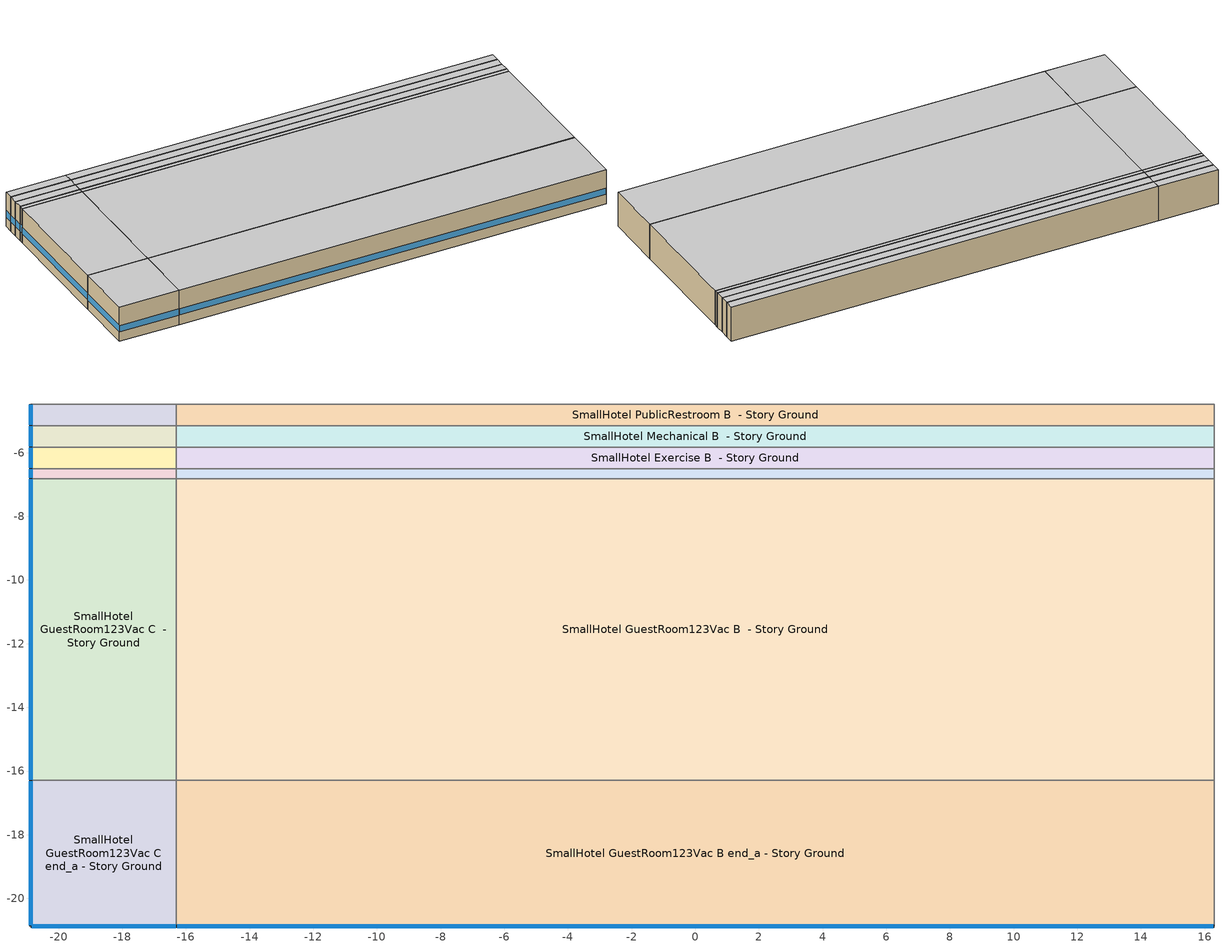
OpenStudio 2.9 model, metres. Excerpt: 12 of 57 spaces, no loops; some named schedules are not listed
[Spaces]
SmallHotel GuestRoom123Vac B end_a - Story Ground
 floor ground (Foundation F 126 Perim 3259 Area 14901): 16.3,-20.87 -16.3,-20.87 -16.3,-16.3 16.3,-16.3 z0
 wall outside: -16.3,-20.87 16.3,-20.87 z0:2.74
 wall to SmallHotel GuestRoom123Vac C end_a - Story Ground: -16.3,-16.3 -16.3,-20.87 z0:2.74
 wall to SmallHotel GuestRoom123Vac B  - Story Ground: 16.3,-16.3 -16.3,-16.3 z0:2.74
 wall to SmallHotel GuestRoom123Vac A end_a - Story Ground: 16.3,-20.87 16.3,-16.3 z0:2.74
 window (Window U-0.91 SHGC 0.68): -16.27,-20.87 16.27,-20.87 z0.76:1.26
 ceiling adiabatic (Typical Interior Ceiling): 16.3,-16.3 -16.3,-16.3 -16.3,-20.87 16.3,-20.87 z2.74
SmallHotel GuestRoom123Vac C end_a - Story Ground
 floor ground (Foundation F 126 Perim 914 Area 209): -16.3,-20.87 -20.87,-20.87 -20.87,-16.3 -16.3,-16.3 z0
 wall outside: -20.87,-16.3 -20.87,-20.87 -16.3,-20.87 z0:2.74
 wall to SmallHotel GuestRoom123Vac C  - Story Ground: -16.3,-16.3 -20.87,-16.3 z0:2.74
 window (Window U-0.91 SHGC 0.68): -20.84,-20.87 -16.32,-20.87 / -20.87,-16.32 -20.87,-20.84 z0.76:1.26
 ceiling adiabatic (Typical Interior Ceiling): -16.3,-16.3 -20.87,-16.3 -20.87,-20.87 -16.3,-20.87 z2.74
SmallHotel GuestRoom123Vac B  - Story Ground
 floor ground (Foundation F 126 Perim 00 Area 30894): 16.3,-16.3 -16.3,-16.3 -16.3,-6.82 16.3,-6.82 z0
 wall to SmallHotel GuestRoom123Vac C  - Story Ground: -16.3,-6.82 -16.3,-16.3 z0:2.74
 wall to SmallHotel Elec/MechRoom B  - Story Ground: 16.3,-6.82 -16.3,-6.82 z0:2.74
 wall to SmallHotel GuestRoom123Vac A  - Story Ground: 16.3,-16.3 16.3,-6.82 z0:2.74
 ceiling adiabatic (Typical Interior Ceiling): 16.3,-6.82 -16.3,-6.82 -16.3,-16.3 16.3,-16.3 z2.74
SmallHotel GuestRoom123Vac C  - Story Ground
 floor ground (Foundation F 126 Perim 948 Area 4334): -16.3,-16.3 -20.87,-16.3 -20.87,-6.82 -16.3,-6.82 z0
 wall outside: -20.87,-6.82 -20.87,-16.3 z0:2.74
 wall to SmallHotel Elec/MechRoom C  - Story Ground: -16.3,-6.82 -20.87,-6.82 z0:2.74
 window (Window U-0.91 SHGC 0.68): -20.87,-6.84 -20.87,-16.27 z0.76:1.26
 ceiling adiabatic (Typical Interior Ceiling): -16.3,-6.82 -20.87,-6.82 -20.87,-16.3 -16.3,-16.3 z2.74
SmallHotel Elec/MechRoom B  - Story Ground
 floor ground (Foundation F 126 Perim 00 Area 1034): 16.3,-6.82 -16.3,-6.82 -16.3,-6.5 16.3,-6.5 z0
 wall to SmallHotel Elec/MechRoom C  - Story Ground: -16.3,-6.5 -16.3,-6.82 z0:2.74
 wall to SmallHotel Exercise B  - Story Ground: 16.3,-6.5 -16.3,-6.5 z0:2.74
 wall to SmallHotel Elec/MechRoom A  - Story Ground: 16.3,-6.82 16.3,-6.5 z0:2.74
 ceiling adiabatic (Typical Interior Ceiling): 16.3,-6.5 -16.3,-6.5 -16.3,-6.82 16.3,-6.82 z2.74
SmallHotel Elec/MechRoom C  - Story Ground
 floor ground (Foundation F 126 Perim 032 Area 145): -16.3,-6.82 -20.87,-6.82 -20.87,-6.5 -16.3,-6.5 z0
 wall outside: -20.87,-6.5 -20.87,-6.82 z0:2.74
 wall to SmallHotel Exercise C  - Story Ground: -16.3,-6.5 -20.87,-6.5 z0:2.74
 window (Window U-0.91 SHGC 0.68): -20.87,-6.53 -20.87,-6.79 z0.76:1.35
 ceiling adiabatic (Typical Interior Ceiling): -16.3,-6.5 -20.87,-6.5 -20.87,-6.82 -16.3,-6.82 z2.74
SmallHotel Exercise B  - Story Ground
 floor ground (Foundation F 126 Perim 00 Area 2204): 16.3,-6.5 -16.3,-6.5 -16.3,-5.82 16.3,-5.82 z0
 wall to SmallHotel Exercise C  - Story Ground: -16.3,-5.82 -16.3,-6.5 z0:2.74
 wall to SmallHotel Mechanical B  - Story Ground: 16.3,-5.82 -16.3,-5.82 z0:2.74
 wall to SmallHotel Exercise A  - Story Ground: 16.3,-6.5 16.3,-5.82 z0:2.74
 ceiling adiabatic (Typical Interior Ceiling): 16.3,-5.82 -16.3,-5.82 -16.3,-6.5 16.3,-6.5 z2.74
SmallHotel Exercise C  - Story Ground
 floor ground (Foundation F 126 Perim 068 Area 309): -16.3,-6.5 -20.87,-6.5 -20.87,-5.82 -16.3,-5.82 z0
 wall outside: -20.87,-5.82 -20.87,-6.5 z0:2.74
 wall to SmallHotel Mechanical C  - Story Ground: -16.3,-5.82 -20.87,-5.82 z0:2.74
 window (Window U-0.91 SHGC 0.68): -20.87,-5.85 -20.87,-6.47 z0.76:1.3
 ceiling adiabatic (Typical Interior Ceiling): -16.3,-5.82 -20.87,-5.82 -20.87,-6.5 -16.3,-6.5 z2.74
SmallHotel Mechanical B  - Story Ground
 floor ground (Foundation F 126 Perim 00 Area 2204): 16.3,-5.82 -16.3,-5.82 -16.3,-5.15 16.3,-5.15 z0
 wall to SmallHotel Mechanical C  - Story Ground: -16.3,-5.15 -16.3,-5.82 z0:2.74
 wall to SmallHotel PublicRestroom B  - Story Ground: 16.3,-5.15 -16.3,-5.15 z0:2.74
 wall to SmallHotel Mechanical A  - Story Ground: 16.3,-5.82 16.3,-5.15 z0:2.74
 ceiling adiabatic (Typical Interior Ceiling): 16.3,-5.15 -16.3,-5.15 -16.3,-5.82 16.3,-5.82 z2.74
SmallHotel Mechanical C  - Story Ground
 floor ground (Foundation F 126 Perim 068 Area 309): -16.3,-5.82 -20.87,-5.82 -20.87,-5.15 -16.3,-5.15 z0
 wall outside: -20.87,-5.15 -20.87,-5.82 z0:2.74
 wall to SmallHotel PublicRestroom C  - Story Ground: -16.3,-5.15 -20.87,-5.15 z0:2.74
 window (Window U-0.91 SHGC 0.68): -20.87,-5.17 -20.87,-5.8 z0.76:1.3
 ceiling adiabatic (Typical Interior Ceiling): -16.3,-5.15 -20.87,-5.15 -20.87,-5.82 -16.3,-5.82 z2.74
SmallHotel PublicRestroom B  - Story Ground
 floor ground (Foundation F 126 Perim 00 Area 2204): 16.3,-5.15 -16.3,-5.15 -16.3,-4.47 16.3,-4.47 z0
 wall to SmallHotel PublicRestroom C  - Story Ground: -16.3,-4.47 -16.3,-5.15 z0:2.74
 wall to SmallHotel StaffLounge B  - Story Ground: 16.3,-4.47 -16.3,-4.47 z0:2.74
 wall to SmallHotel PublicRestroom A  - Story Ground: 16.3,-5.15 16.3,-4.47 z0:2.74
 ceiling adiabatic (Typical Interior Ceiling): 16.3,-4.47 -16.3,-4.47 -16.3,-5.15 16.3,-5.15 z2.74
SmallHotel PublicRestroom C  - Story Ground
 floor ground (Foundation F 126 Perim 068 Area 309): -16.3,-5.15 -20.87,-5.15 -20.87,-4.47 -16.3,-4.47 z0
 wall outside: -20.87,-4.47 -20.87,-5.15 z0:2.74
 wall to SmallHotel StaffLounge C  - Story Ground: -16.3,-4.47 -20.87,-4.47 z0:2.74
 window (Window U-0.91 SHGC 0.68): -20.87,-4.5 -20.87,-5.12 z0.76:1.3
 ceiling adiabatic (Typical Interior Ceiling): -16.3,-4.47 -20.87,-4.47 -20.87,-5.15 -16.3,-5.15 z2.74
[Site]
Mobile Bates Field_AL_USA: Latitude {deg}=30.69; Longitude {deg}=-88.25; Time Zone {hr}=-6; Elevation {m}=67; Terrain=City
[Site:WaterMainsTemperature]
Calculation Method=Correlation; Annual Average Outdoor Air Temperature {C}=20.145; Maximum Difference In Monthly Average Outdoor Air Temperatures {deltaC}=19.61
[SizingPeriod:DesignDay] Daily Dry-Bulb Temperature Range {deltaC}=9.4; Barometric Pressure {Pa}=100523; Wind Speed {m/s}=3.3; Wind Direction {deg}=350; Sky Clearness=0; Rain Indicator=0; Snow Indicator=0; Day of Month=21; Month=7; Day Type=SummerDesignDay; Daylight Saving Time Indicator=0; Dry-Bulb Temperature Range Modifier Type=DefaultMultipliers; Solar Model Indicator=ASHRAETau; ASHRAE Taub=0.437; ASHRAE Taud=2.264
Name | Maximum Dry-Bulb Temperature {C} | Humidity Indicating Conditions at Maximum Dry-Bulb | Humidity Indicating Type
Mobile Bates Field Ann Clg .4% Condns DB=>MWB 1 | 34.3 | 25 | Wetbulb
Mobile Bates Field Ann Clg .4% Condns WB=>MDB 1 | 31.4 | 26.7 | Wetbulb
Mobile Bates Field Ann Clg 1% Condns DB=>MWB 1 | 33.3 | 24.7 | Wetbulb
Mobile Bates Field Ann Clg 2% Condns DP=>MDB 1 | 27.7 | 24.6 | Dewpoint
[ClimateZones]
Climate Zone Institution Name 1=ASHRAE; Climate Zone Document Name 1=ANSI/ASHRAE Standard 169; Climate Zone Document Year 1=2006; Climate Zone Value 1=ASHRAE 169-2013-2A
[Building]
ComStock DOE Ref Pre-1980|SmallHotel: North Axis {deg}=180; Default Construction Set=Res ComStock DOE Ref Pre-1980 - SmHotel - ASHRAE 169-2013-2A; Default Schedule Set=Building Default Schedule Set; Standards Building Type=SmallHotel
[Site:GroundTemperature:FCfactorMethod]
January Ground Temperature {C}=24.2; February Ground Temperature {C}=18.9; March Ground Temperature {C}=15.7; April Ground Temperature {C}=13.6; May Ground Temperature {C}=15.5; June Ground Temperature {C}=17.1; July Ground Temperature {C}=21.2; August Ground Temperature {C}=26.9; September Ground Temperature {C}=27.6; October Ground Temperature {C}=27.9; November Ground Temperature {C}=27.4; December Ground Temperature {C}=26.2
[Construction:FfactorGroundFloor] F-Factor {W/m-K}=1.26344
Name | Area {m2} | PerimeterExposed {m}
Foundation F 126 Perim 914 Area 209 | 20.9032 | 9.144
Foundation F 126 Perim 3259 Area 14901 | 149.013 | 32.5925
Foundation F 126 Perim 00 Area 2204 | 22.0368 | 0
Foundation F 126 Perim 068 Area 309 | 3.09127 | 0.676131
Foundation F 126 Perim 00 Area 30894 | 308.938 | 0
Foundation F 126 Perim 00 Area 1034 | 10.3382 | 0
Foundation F 126 Perim 948 Area 4334 | 43.3371 | 9.47881
Foundation F 126 Perim 032 Area 145 | 1.45023 | 0.317197
[DefaultConstructionSet]
Res ComStock DOE Ref Pre-1980 - SmHotel - ASHRAE 169-2013-2A: Default Exterior Surface Constructions=Default Surface Constructions 1; Default Interior Surface Constructions=Default Surface Constructions 2; Default Ground Contact Surface Constructions=Default Surface Constructions 3; Default Exterior SubSurface Constructions=Default Sub Surface Constructions 1; Default Interior SubSurface Constructions=Default Sub Surface Constructions 2; Interior Partition Construction=Typical Interior Partition
[DefaultSurfaceConstructions]
Name | Floor Construction | Wall Construction | Roof Ceiling Construction
Default Surface Constructions 1 | Typical Insulated Exterior Mass Floor | Typical Insulated Exterior Mass Wall R-6.62 | Typical Wood Joist Attic Floor R-10.0
Default Surface Constructions 2 | Typical Interior Floor | Typical Interior Wall | Typical Interior Ceiling
Default Surface Constructions 3 | Typical Insulated Carpeted 6in Slab Floor | Typical Insulated Basement Mass Wall
[Construction]
Typical Insulated Exterior Mass Floor: 4 in. Normalweight Concrete Floor, Typical Carpet Pad
Typical Wood Joist Attic Floor R-10.0: 5/8 in. Gypsum Board, Typical Insulation R-8.37
Typical Interior Floor: 100mm Normalweight concrete floor, CP02 CARPET PAD
Typical Interior Wall: G01 13mm gypsum board, G01 13mm gypsum board
Typical Interior Ceiling: CP02 CARPET PAD, 100mm Normalweight concrete floor
Typical Insulated Carpeted 6in Slab Floor: 6 in. Normalweight Concrete Floor, Typical Carpet Pad
Typical Insulated Basement Mass Wall: 8 in. Concrete Block Basement Wall
U 1.22 SHGC 0.54 Simple Glazing Window U-1.22 SHGC 0.54: U 1.22 SHGC 0.54 Simple Glazing U-1.22 SHGC 0.54
U 1.22 SHGC 0.54 Simple Glazing Window U-1.22 SHGC 0.54 1: U 1.22 SHGC 0.54 Simple Glazing U-1.22 SHGC 0.54 1
Typical Insulated Metal Door: F08 Metal surface, Typical Insulation R-4.23
U 0.88 SHGC 0.16 Sgl Ref-A-L Clr 6mm: REF A CLEAR LO 6MM
Typical Overhead Door: Typical Insulation R-4.23
Typical Interior Window: Clear 3mm
Typical Interior Door; Typical Interior Partition: G05 25mm wood
Typical Insulated Exterior Mass Wall R-6.62: 1IN Stucco, 8IN CONCRETE HW RefBldg, Typical Insulation R-4.23, 1/2IN Gypsum
InteriorFurnishings 1: Std Wood 6inch 1
Window U-0.91 SHGC 0.68: Simple Glazing Single - No LowE - Clear - Wood
[Material] Thermal Absorptance=0.9
Name | Roughness | Thickness {m} | Conductivity {W/m-K} | Density {kg/m3} | Specific Heat {J/kg-K} | Solar Absorptance | Visible Absorptance
4 in. Normalweight Concrete Floor | MediumRough | 0.1016 | 2.31 | 2322 | 832 | 0.7 | 0.7
5/8 in. Gypsum Board | MediumSmooth | 0.0159 | 0.16 | 800 | 1090 | 0.7 | 0.7
100mm Normalweight concrete floor | MediumRough | 0.1016 | 2.31045 | 2322 | 832.557 | 0.7 | 0.7
G01 13mm gypsum board | Smooth | 0.0127 | 0.160031 | 800.001 | 1090.73 | 0.7 | 0.5
6 in. Normalweight Concrete Floor | MediumRough | 0.1524 | 2.31 | 2322 | 832 | 0.7 | 0.7
8 in. Concrete Block Basement Wall | MediumRough | 0.2032 | 1.326 | 1842 | 912 | 0.7 | 0.7
F08 Metal surface | Smooth | 0.0008 | 45.28 | 7824 | 500 | 0.7 | 0.7
G05 25mm wood | MediumSmooth | 0.0254 | 0.15 | 608 | 1630 | 0.5 | 0.5
1IN Stucco | Smooth | 0.0253 | 0.6918 | 1858 | 837 | 0.7 | 0.92
8IN CONCRETE HW RefBldg | Rough | 0.2032 | 1.311 | 2240 | 836.8 | 0.7 | 0.7
1/2IN Gypsum | Smooth | 0.0127 | 0.16 | 784.9 | 830 | 0.4 | 0.4
Std Wood 6inch 1 | MediumSmooth | 0.15 | 0.12 | 540 | 1210 | 0.7 | 0.7
[Material:NoMass] Roughness=Smooth; Thermal Absorptance=0.9; Solar Absorptance=0.7
Name | Thermal Resistance {m2-K/W} | Visible Absorptance
Typical Carpet Pad; CP02 CARPET PAD | 0.21648 | 0.8
Typical Insulation R-8.37 | 1.47329 | 0.7
Typical Insulation R-4.23 | 0.745657 | 0.7
[DefaultSubSurfaceConstructions]
Name | Fixed Window Construction | Operable Window Construction | Door Construction | Glass Door Construction | Overhead Door Construction | Tubular Daylight Dome Construction | Tubular Daylight Diffuser Construction
Default Sub Surface Constructions 1 | U 1.22 SHGC 0.54 Simple Glazing Window U-1.22 SHGC 0.54 | U 1.22 SHGC 0.54 Simple Glazing Window U-1.22 SHGC 0.54 1 | Typical Insulated Metal Door | U 0.88 SHGC 0.16 Sgl Ref-A-L Clr 6mm | Typical Overhead Door | Typical Interior Window | Typical Interior Window
Default Sub Surface Constructions 2 | Typical Interior Window | Typical Interior Window | Typical Interior Door
[WindowMaterial:SimpleGlazingSystem]
Name | U-Factor {W/m2-K} | Solar Heat Gain Coefficient | Visible Transmittance
U 1.22 SHGC 0.54 Simple Glazing U-1.22 SHGC 0.54; U 1.22 SHGC 0.54 Simple Glazing U-1.22 SHGC 0.54 1 | 6.92748 | 0.54 | 0.38
Simple Glazing Single - No LowE - Clear - Wood | 5.16722 | 0.683 | 0.723
[WindowMaterial:Glazing] Optical Data Type=SpectralAverage; Infrared Transmittance at Normal Incidence=0; Front Side Infrared Hemispherical Emissivity=0.84; Conductivity {W/m-K}=0.9; Dirt Correction Factor for Solar and Visible Transmittance=1; Solar Diffusing=No
Name | Thickness {m} | Solar Transmittance at Normal Incidence | Front Side Solar Reflectance at Normal Incidence | Back Side Solar Reflectance at Normal Incidence | Visible Transmittance at Normal Incidence | Front Side Visible Reflectance at Normal Incidence | Back Side Visible Reflectance at Normal Incidence | Back Side Infrared Hemispherical Emissivity
REF A CLEAR LO 6MM | 0.006 | 0.066 | 0.341 | 0.493 | 0.08 | 0.41 | 0.37 | 0.4
Clear 3mm | 0.003 | 0.837 | 0.075 | 0.075 | 0.898 | 0.081 | 0.081 | 0.84
[SpaceType] Standards Building Type=SmallHotel
Name | Default Schedule Set | Design Specification Outdoor Air Object | Standards Space Type
SmallHotel Elec/MechRoom - ComStock DOE Ref Pre-1980 | SmallHotel Elec/MechRoom Schedule Set | SmallHotel Elec/MechRoom Ventilation | Elec/MechRoom
SmallHotel Exercise - ComStock DOE Ref Pre-1980 | SmallHotel Exercise Schedule Set | SmallHotel Exercise Ventilation | Exercise
SmallHotel Mechanical - ComStock DOE Ref Pre-1980 | SmallHotel Mechanical Schedule Set | SmallHotel Mechanical Ventilation | Mechanical
SmallHotel PublicRestroom - ComStock DOE Ref Pre-1980 | SmallHotel PublicRestroom Schedule Set | SmallHotel PublicRestroom Ventilation | PublicRestroom
SmallHotel GuestRoom123Vac - ComStock DOE Ref Pre-1980 | SmallHotel GuestRoom123Vac Schedule Set | SmallHotel GuestRoom123Vac Ventilation | GuestRoom123Vac
[BuildingStory]
Story Ground: Nominal Z Coordinate {m}=0; Nominal Floor to Floor Height {m}=2.7432
[Space] Building Story=Story Ground
Name | Space Type | Thermal Zone
SmallHotel GuestRoom123Vac B end_a - Story Ground | SmallHotel GuestRoom123Vac - ComStock DOE Ref Pre-1980 | Zone SmallHotel GuestRoom123Vac B end_a - Story Ground
SmallHotel GuestRoom123Vac C end_a - Story Ground | SmallHotel GuestRoom123Vac - ComStock DOE Ref Pre-1980 | Zone SmallHotel GuestRoom123Vac C end_a - Story Ground
SmallHotel GuestRoom123Vac B  - Story Ground | SmallHotel GuestRoom123Vac - ComStock DOE Ref Pre-1980 | Zone SmallHotel GuestRoom123Vac B  - Story Ground
SmallHotel GuestRoom123Vac C  - Story Ground | SmallHotel GuestRoom123Vac - ComStock DOE Ref Pre-1980 | Zone SmallHotel GuestRoom123Vac C  - Story Ground
SmallHotel Elec/MechRoom B  - Story Ground | SmallHotel Elec/MechRoom - ComStock DOE Ref Pre-1980 | Zone SmallHotel Elec/MechRoom B  - Story Ground
SmallHotel Elec/MechRoom C  - Story Ground | SmallHotel Elec/MechRoom - ComStock DOE Ref Pre-1980 | Zone SmallHotel Elec/MechRoom C  - Story Ground
SmallHotel Exercise B  - Story Ground | SmallHotel Exercise - ComStock DOE Ref Pre-1980 | Zone SmallHotel Exercise B  - Story Ground
SmallHotel Exercise C  - Story Ground | SmallHotel Exercise - ComStock DOE Ref Pre-1980 | Zone SmallHotel Exercise C  - Story Ground
SmallHotel Mechanical B  - Story Ground | SmallHotel Mechanical - ComStock DOE Ref Pre-1980 | Zone SmallHotel Mechanical B  - Story Ground
SmallHotel Mechanical C  - Story Ground | SmallHotel Mechanical - ComStock DOE Ref Pre-1980 | Zone SmallHotel Mechanical C  - Story Ground
SmallHotel PublicRestroom B  - Story Ground | SmallHotel PublicRestroom - ComStock DOE Ref Pre-1980 | Zone SmallHotel PublicRestroom B  - Story Ground
SmallHotel PublicRestroom C  - Story Ground | SmallHotel PublicRestroom - ComStock DOE Ref Pre-1980 | Zone SmallHotel PublicRestroom C  - Story Ground
[ThermalZone] Multiplier=1; Use Ideal Air Loads=No
Name | Thermostat
Zone SmallHotel GuestRoom123Vac B end_a - Story Ground | SmallHotel GuestRoom123Vac - ComStock DOE Ref Pre-1980 Thermostat 4
Zone SmallHotel GuestRoom123Vac C end_a - Story Ground | SmallHotel GuestRoom123Vac - ComStock DOE Ref Pre-1980 Thermostat 7
Zone SmallHotel GuestRoom123Vac B  - Story Ground | SmallHotel GuestRoom123Vac - ComStock DOE Ref Pre-1980 Thermostat 3
Zone SmallHotel GuestRoom123Vac C  - Story Ground | SmallHotel GuestRoom123Vac - ComStock DOE Ref Pre-1980 Thermostat 6
Zone SmallHotel Elec/MechRoom B  - Story Ground; Zone SmallHotel Elec/MechRoom C  - Story Ground
Zone SmallHotel Exercise B  - Story Ground | SmallHotel Exercise - ComStock DOE Ref Pre-1980 Thermostat 1
Zone SmallHotel Exercise C  - Story Ground | SmallHotel Exercise - ComStock DOE Ref Pre-1980 Thermostat 2
Zone SmallHotel Mechanical B  - Story Ground | SmallHotel Mechanical - ComStock DOE Ref Pre-1980 Thermostat 1
Zone SmallHotel Mechanical C  - Story Ground | SmallHotel Mechanical - ComStock DOE Ref Pre-1980 Thermostat 2
Zone SmallHotel PublicRestroom B  - Story Ground | SmallHotel PublicRestroom - ComStock DOE Ref Pre-1980 Thermostat 1
Zone SmallHotel PublicRestroom C  - Story Ground | SmallHotel PublicRestroom - ComStock DOE Ref Pre-1980 Thermostat 2
[Lights:Definition] Design Level Calculation Method=Watts/Area; Fraction Visible=0.2; Return Air Fraction=0
Name | Watts per Space Floor Area {W/m2} | Fraction Radiant
SmallHotel GuestRoom123Vac - ComStock DOE Ref Pre-1980 Task Lights Definition | 20.7749 | 0.125
SmallHotel Mechanical - ComStock DOE Ref Pre-1980 General Lights Definition; SmallHotel Elec/MechRoom - ComStock DOE Ref Pre-1980 General Lights Definition | 4.99605 | 0.31
SmallHotel Mechanical - ComStock DOE Ref Pre-1980 Task Lights Definition; SmallHotel Elec/MechRoom - ComStock DOE Ref Pre-1980 Task Lights Definition | 5.1427 | 0.125
SmallHotel Exercise - ComStock DOE Ref Pre-1980 General Lights Definition | 10.8477 | 0.31
SmallHotel PublicRestroom - ComStock DOE Ref Pre-1980 General Lights Definition | 4.2354 | 0.31
SmallHotel PublicRestroom - ComStock DOE Ref Pre-1980 Wall Wash Lights Definition | 3.58146 | 0.125
[DesignSpecification:OutdoorAir]
Name | Outdoor Air Method | Outdoor Air Flow per Floor Area {m3/s-m2} | Outdoor Air Flow per Person {m3/s-person} | Outdoor Air Flow Air Changes per Hour {1/hr}
SmallHotel Elec/MechRoom Ventilation; SmallHotel Mechanical Ventilation | Sum | 0.000254
SmallHotel Exercise Ventilation | Sum |  | 0.00943895
SmallHotel GuestRoom123Vac Ventilation | Sum | 0.0004318
SmallHotel PublicRestroom Ventilation |  | 0 | 0 | 0
[DefaultScheduleSet]
Name | Lighting Schedule | Electric Equipment Schedule | Infiltration Schedule | Number of People Schedule | People Activity Level Schedule | Hours of Operation Schedule
SmallHotel Elec/MechRoom Schedule Set | HotelSmall AlwaysOff | SmallHotel BLDG ELEVATORS | SmallHotel Infil Half On
SmallHotel Exercise Schedule Set | SmallHotel Exercise Light | SmallHotel Exercise Equip | SmallHotel Infil Half On | SmallHotel Exercise Occ | SmallHotel Activity
SmallHotel GuestRoom123Vac Schedule Set | HotelSmall AlwaysOff | SmallHotel GuestRoom Equip | SmallHotel Infil Half On | SmallHotel GuestRoom Occ | SmallHotel Activity
SmallHotel Mechanical Schedule Set; SmallHotel PublicRestroom Schedule Set | SmallHotel Bldg Light | SmallHotel Bldg Equip | SmallHotel Infil Half On | SmallHotel Bldg Occ | SmallHotel Activity
Building Default Schedule Set |  |  |  |  |  | Building Hours of Operation NonResidential
[ElectricEquipment:Definition] Fraction Latent=0
Name | Design Level Calculation Method | Watts per Space Floor Area {W/m2} | Fraction Radiant | Fraction Lost | Design Level {W}
SmallHotel Elec/MechRoom Elec Equip Definition | Watts/Area | 2133.41 | 0.5 | 0
SmallHotel Exercise Elec Equip Definition | Watts/Area | 11.5174 | 0.5 | 0
SmallHotel GuestRoom123Vac Elec Equip Definition | Watts/Area | 14.316 | 0.5 | 0
SmallHotel PublicRestroom Elec Equip Definition | Watts/Area | 10.7639 | 0.5 | 0
Elevator Lift Motor | EquipmentLevel |  | 0 | 1 | 14610
[ElectricEquipment]
Name | Electric Equipment Definition | Space or SpaceType | Schedule | Multiplier
SmallHotel Elec/MechRoom Elec Equip | SmallHotel Elec/MechRoom Elec Equip Definition | SmallHotel Elec/MechRoom - ComStock DOE Ref Pre-1980
SmallHotel Exercise Elec Equip | SmallHotel Exercise Elec Equip Definition | SmallHotel Exercise - ComStock DOE Ref Pre-1980
SmallHotel GuestRoom123Vac Elec Equip | SmallHotel GuestRoom123Vac Elec Equip Definition | SmallHotel GuestRoom123Vac - ComStock DOE Ref Pre-1980
SmallHotel PublicRestroom Elec Equip | SmallHotel PublicRestroom Elec Equip Definition | SmallHotel PublicRestroom - ComStock DOE Ref Pre-1980
1 Elevator Lift Motors | Elevator Lift Motor | SmallHotel GuestRoom123Vac B  - Story Ground | Elevator Schedule 1 | 1
[People:Definition] Number of People Calculation Method=People/Area; Fraction Radiant=0.3
Name | People per Space Floor Area {person/m2}
SmallHotel Exercise People Definition | 0.337233
SmallHotel GuestRoom123Vac People Definition | 0.0427327
SmallHotel PublicRestroom People Definition | 0.0306771
[People] Work Efficiency Schedule=Work Efficiency Schedule; Clothing Insulation Schedule=Clothing Schedule; Air Velocity Schedule=Air Velocity Schedule; Multiplier=1
Name | People Definition | Space or SpaceType
SmallHotel Exercise People | SmallHotel Exercise People Definition | SmallHotel Exercise - ComStock DOE Ref Pre-1980
SmallHotel GuestRoom123Vac People | SmallHotel GuestRoom123Vac People Definition | SmallHotel GuestRoom123Vac - ComStock DOE Ref Pre-1980
SmallHotel PublicRestroom People | SmallHotel PublicRestroom People Definition | SmallHotel PublicRestroom - ComStock DOE Ref Pre-1980
[SpaceInfiltration:DesignFlowRate] Schedule=Always On Discrete; Design Flow Rate Calculation Method=Flow/ExteriorArea; Flow per Exterior Surface Area {m3/s-m2}=0.00102523; Constant Term Coefficient=0; Temperature Term Coefficient=0; Velocity Term Coefficient=0.224; Velocity Squared Term Coefficient=0
Name | Space or SpaceType
SmallHotel Elec/MechRoom C  - Story Ground Infiltration | SmallHotel Elec/MechRoom C  - Story Ground
SmallHotel Exercise C  - Story Ground Infiltration | SmallHotel Exercise C  - Story Ground
SmallHotel GuestRoom123Vac B end_a - Story Ground Infiltration | SmallHotel GuestRoom123Vac B end_a - Story Ground
SmallHotel GuestRoom123Vac C  - Story Ground Infiltration | SmallHotel GuestRoom123Vac C  - Story Ground
SmallHotel GuestRoom123Vac C end_a - Story Ground Infiltration | SmallHotel GuestRoom123Vac C end_a - Story Ground
SmallHotel Mechanical C  - Story Ground Infiltration | SmallHotel Mechanical C  - Story Ground
SmallHotel PublicRestroom C  - Story Ground Infiltration | SmallHotel PublicRestroom C  - Story Ground
[Exterior:Lights:Definition]
Name | Design Level {W}
Parking Areas and Drives Def (W/ft^2) | 0.0497494
Building Facades Def (W/ft^2) | 0.25
Main Entries Def (W/ft) | 30
Other Doors Def (W/ft) | 25
Entry Canopies Def (W/ft^2) | 1.5
[Exterior:Lights] Schedule=Always On Discrete; Control Option=AstronomicalClock
Name | Exterior Lights Definition | Multiplier
Parking Areas and Drives | Parking Areas and Drives Def (W/ft^2) | 27064.8
Building Facades | Building Facades Def (W/ft^2) | 4929.5
Main Entries | Main Entries Def (W/ft) | 30
Other Doors | Other Doors Def (W/ft) | 216.825
Entry Canopies | Entry Canopies Def (W/ft^2) | 720
[ThermostatSetpoint:DualSetpoint] Heating Setpoint Temperature Schedule=SmallHotel HtgSetp; Cooling Setpoint Temperature Schedule=SmallHotel ClgSetp
SmallHotel Exercise - ComStock DOE Ref Pre-1980 Thermostat 1; SmallHotel Exercise - ComStock DOE Ref Pre-1980 Thermostat 2; SmallHotel GuestRoom123Vac - ComStock DOE Ref Pre-1980 Thermostat 3; SmallHotel GuestRoom123Vac - ComStock DOE Ref Pre-1980 Thermostat 4; SmallHotel GuestRoom123Vac - ComStock DOE Ref Pre-1980 Thermostat 6; SmallHotel GuestRoom123Vac - ComStock DOE Ref Pre-1980 Thermostat 7; SmallHotel Mechanical - ComStock DOE Ref Pre-1980 Thermostat 1; SmallHotel Mechanical - ComStock DOE Ref Pre-1980 Thermostat 2; SmallHotel PublicRestroom - ComStock DOE Ref Pre-1980 Thermostat 1; SmallHotel PublicRestroom - ComStock DOE Ref Pre-1980 Thermostat 2
[InternalMass:Definition]
Internal Mass Definition 2: Construction=InteriorFurnishings 1; Design Level Calculation Method=SurfaceArea/Area; Surface Area per Space Floor Area=2
[InternalMass] Internal Mass Definition=Internal Mass Definition 2; Multiplier=1
Name | Space or SpaceType
SmallHotel PublicRestroom C  - Story Ground Mass | SmallHotel PublicRestroom C  - Story Ground
SmallHotel PublicRestroom B  - Story Ground Mass | SmallHotel PublicRestroom B  - Story Ground
SmallHotel GuestRoom123Vac B  - Story Ground Mass | SmallHotel GuestRoom123Vac B  - Story Ground
SmallHotel Mechanical B  - Story Ground Mass | SmallHotel Mechanical B  - Story Ground
SmallHotel Exercise C  - Story Ground Mass | SmallHotel Exercise C  - Story Ground
SmallHotel GuestRoom123Vac B end_a - Story Ground Mass | SmallHotel GuestRoom123Vac B end_a - Story Ground
SmallHotel GuestRoom123Vac C  - Story Ground Mass | SmallHotel GuestRoom123Vac C  - Story Ground
SmallHotel GuestRoom123Vac C end_a - Story Ground Mass | SmallHotel GuestRoom123Vac C end_a - Story Ground
SmallHotel Exercise B  - Story Ground Mass | SmallHotel Exercise B  - Story Ground
SmallHotel Mechanical C  - Story Ground Mass | SmallHotel Mechanical C  - Story Ground
[Lights] Fraction Replaceable=1
Name | Lights Definition | Space or SpaceType
SmallHotel GuestRoom123Vac - ComStock DOE Ref Pre-1980 Task Lighting | SmallHotel GuestRoom123Vac - ComStock DOE Ref Pre-1980 Task Lights Definition | SmallHotel GuestRoom123Vac - ComStock DOE Ref Pre-1980
SmallHotel Mechanical - ComStock DOE Ref Pre-1980 General Lighting | SmallHotel Mechanical - ComStock DOE Ref Pre-1980 General Lights Definition | SmallHotel Mechanical - ComStock DOE Ref Pre-1980
SmallHotel Mechanical - ComStock DOE Ref Pre-1980 Task Lighting | SmallHotel Mechanical - ComStock DOE Ref Pre-1980 Task Lights Definition | SmallHotel Mechanical - ComStock DOE Ref Pre-1980
SmallHotel Exercise - ComStock DOE Ref Pre-1980 General Lighting | SmallHotel Exercise - ComStock DOE Ref Pre-1980 General Lights Definition | SmallHotel Exercise - ComStock DOE Ref Pre-1980
SmallHotel Elec/MechRoom - ComStock DOE Ref Pre-1980 General Lighting | SmallHotel Elec/MechRoom - ComStock DOE Ref Pre-1980 General Lights Definition | SmallHotel Elec/MechRoom - ComStock DOE Ref Pre-1980
SmallHotel Elec/MechRoom - ComStock DOE Ref Pre-1980 Task Lighting | SmallHotel Elec/MechRoom - ComStock DOE Ref Pre-1980 Task Lights Definition | SmallHotel Elec/MechRoom - ComStock DOE Ref Pre-1980
SmallHotel PublicRestroom - ComStock DOE Ref Pre-1980 General Lighting | SmallHotel PublicRestroom - ComStock DOE Ref Pre-1980 General Lights Definition | SmallHotel PublicRestroom - ComStock DOE Ref Pre-1980
SmallHotel PublicRestroom - ComStock DOE Ref Pre-1980 Wall Wash Lighting | SmallHotel PublicRestroom - ComStock DOE Ref Pre-1980 Wall Wash Lights Definition | SmallHotel PublicRestroom - ComStock DOE Ref Pre-1980
[Schedule:Ruleset]
Name | Default Day Schedule | Summer Design Day Schedule | Winter Design Day Schedule
SmallHotel Bldg Occ | SmallHotel Bldg Occ Default | SmallHotel Bldg Occ Summer Design Day | SmallHotel Bldg Occ Winter Design Day
SmallHotel Activity | SmallHotel Activity Default | SmallHotel Activity Summer Design Day | SmallHotel Activity Winter Design Day
SmallHotel Bldg Equip | SmallHotel Bldg Equip Default | SmallHotel Bldg Equip Summer Design Day | SmallHotel Bldg Equip Winter Design Day
SmallHotel Infil Half On | SmallHotel Infil Half On Default | SmallHotel Infil Half On Summer Design Day | SmallHotel Infil Half On Winter Design Day
HotelSmall AlwaysOff | HotelSmall AlwaysOff Default | HotelSmall AlwaysOff Summer Design Day | HotelSmall AlwaysOff Winter Design Day
SmallHotel BLDG ELEVATORS | SmallHotel BLDG ELEVATORS Default | SmallHotel BLDG ELEVATORS Summer Design Day | SmallHotel BLDG ELEVATORS Winter Design Day
Clothing Schedule | Clothing Schedule Default Winter Clothes
Air Velocity Schedule | Air Velocity Schedule Default
Work Efficiency Schedule | Work Efficiency Schedule Default
SmallHotel Exercise Occ | SmallHotel Exercise Occ Default | SmallHotel Exercise Occ Summer Design Day | SmallHotel Exercise Occ Winter Design Day
SmallHotel Exercise Light | SmallHotel Exercise Light Default | SmallHotel Exercise Light Summer Design Day | SmallHotel Exercise Light Winter Design Day
SmallHotel Exercise Equip | SmallHotel Exercise Equip Default | SmallHotel Exercise Equip Summer Design Day | SmallHotel Exercise Equip Winter Design Day
SmallHotel GuestRoom Occ | SmallHotel GuestRoom Occ Default | SmallHotel GuestRoom Occ Summer Design Day | SmallHotel GuestRoom Occ Winter Design Day
SmallHotel GuestRoom Equip | SmallHotel GuestRoom Equip Default | SmallHotel GuestRoom Equip Summer Design Day | SmallHotel GuestRoom Equip Winter Design Day
SmallHotel Bldg Light | SmallHotel Bldg Light Default | SmallHotel Bldg Light Summer Design Day | SmallHotel Bldg Light Winter Design Day
Elevator Schedule 1 | 57 space(s) Occ Sch Default 1 | 57 space(s) Occ Sch Summer Design Day 1 | 57 space(s) Occ Sch Winter Design Day 1
SmallHotel HtgSetp | SmallHotel HtgSetp Default | SmallHotel HtgSetp Summer Design Day | SmallHotel HtgSetp Winter Design Day
SmallHotel ClgSetp | SmallHotel ClgSetp Default | SmallHotel ClgSetp Summer Design Day | SmallHotel ClgSetp Winter Design Day
Building Hours of Operation NonResidential | Building Hours of Operation NonResidential Default | Building Hours of Operation NonResidential Summer Design Day | Building Hours of Operation NonResidential Winter Design Day
[Schedule:Day]
SmallHotel Bldg Occ Default: Yes, 0, 3, 0.571375, 0, 13, 0.573358, 0, 23, 0.575341, 0, 33, 0.577323, 0, 43, 0.579306, 0, 53, 0.581289, 1, 3, 0.583271, 1, 13, 0.585254, 1, 23, 0.587237, 1, 33, 0.589219, 1, 43, 0.591202, 1, 53, 0.593185, 2, 3, 0.595167, 2, 13, 0.59715, 2, 23, 0.599133, 2, 33, 0.601115, 2, 43, 0.603098, 2, 53, 0.605081, 3, 3, 0.607063, 3, 13, 0.609046, 3, 23, 0.611029, 3, 33, 0.613011, 3, 43, 0.614994, 3, 53, 0.616976, 4, 3, 0.618959, 4, 13, 0.620942, 4, 23, 0.622924, 4, 33, 0.624907, 4, 43, 0.62689, 4, 53, 0.628872, 5, 3, 0.630855, 5, 13, 0.632838, 5, 23, 0.63482, 5, 33, 0.636803, 5, 43, 0.638786, 5, 53, 0.640768, 6, 3, 0.642751, 6, 13, 0.644734, 6, 23, 0.646716, 6, 33, 0.648699, 6, 43, 0.650682, 6, 53, 0.652664, 7, 3, 0.654647, 7, 13, 0.656629, 7, 23, 0.658612, 7, 33, 0.660595, 7, 43, 0.662577, 7, 53, 0.66456, 8, 3, 0.666543, 8, 13, 0.668525, 8, 23, 0.670508, 8, 33, 0.672491, 8, 43, 0.674473, 8, 53, 0.676456, 9, 3, 0.678439, 9, 13, 0.680421, 9, 23, 0.682404, 9, 33, 0.684387, 9, 43, 0.686369, 9, 53, 0.688352, 10, 3, 0.690335, 10, 13, 0.692317, 10, 23, 0.6943, 10, 33, 0.696283, 10, 43, 0.698265, 10, 52, 0.7, 11, 22, 0.7, 11, 32, 0.716667, 11, 42, 0.733333, 11, 52, 0.75, 12, 2, 0.766667, 12, 12, 0.783333, 12, 22, 0.8, 12, 32, 0.816667, 12, 42, 0.833333, 12, 52, 0.85, 13, 2, 0.866667, 13, 12, 0.883333, 13, 22, 0.9, 18, 3, 0.9, 18, 13, 0.501983, 18, 23, 0.503965, 18, 33, 0.505948, 18, 43, 0.507931, 18, 53, 0.509913, 19, 3, 0.511896, 19, 13, 0.513879, 19, 23, 0.515861, 19, 33, 0.517844, 19, 43, 0.519827, 19, 53, 0.521809, 20, 3, 0.523792, 20, 13, 0.525774, 20, 23, 0.527757, 20, 33, 0.52974, 20, 43, 0.531722, 20, 53, 0.533705, 21, 3, 0.535688, 21, 13, 0.53767, 21, 23, 0.539653, 21, 33, 0.541636, 21, 43, 0.543618, 21, 53, 0.545601, 22, 3, 0.547584, 22, 13, 0.549566, 22, 23, 0.551549, 22, 33, 0.553532, 22, 43, 0.555514, 22, 53, 0.557497, 23, 3, 0.55948, 23, 13, 0.561462, 23, 23, 0.563445, 23, 33, 0.565428, 23, 43, 0.56741, 23, 53, 0.569393, 24, 0, 0.571375
SmallHotel Bldg Occ Summer Design Day; SmallHotel Bldg Equip Summer Design Day; Clothing Schedule Default Winter Clothes; SmallHotel GuestRoom Occ Summer Design Day; SmallHotel GuestRoom Equip Summer Design Day; SmallHotel Bldg Light Summer Design Day; 57 space(s) Occ Sch Summer Design Day 1; 57 space(s) Occ Sch Winter Design Day 1; Building Hours of Operation NonResidential Winter Design Day; Building Hours of Operation NonResidential Summer Design Day: 24, 0, 1
SmallHotel Bldg Occ Winter Design Day; SmallHotel Bldg Equip Winter Design Day; HotelSmall AlwaysOff Winter Design Day; HotelSmall AlwaysOff Summer Design Day; Work Efficiency Schedule Default; SmallHotel GuestRoom Occ Winter Design Day; SmallHotel GuestRoom Equip Winter Design Day; SmallHotel Bldg Light Winter Design Day: 24, 0, 0
SmallHotel Activity Default: Yes, 14, 52, 120, 24, 0, 120
SmallHotel Activity Winter Design Day; SmallHotel Activity Summer Design Day: 24, 0, 120
SmallHotel Infil Half On Default; SmallHotel Infil Half On Winter Design Day; SmallHotel Infil Half On Summer Design Day; Clothing Schedule Summer Clothes: 24, 0, 0.5
HotelSmall AlwaysOff Default: Yes, 14, 52, 0, 24, 0, 0
SmallHotel BLDG ELEVATORS Default: Yes, 0, 2, 0.469892, 0, 12, 0.468817, 0, 22, 0.467742, 0, 32, 0.466667, 0, 42, 0.465591, 0, 52, 0.464516, 1, 2, 0.463441, 1, 12, 0.462366, 1, 22, 0.46129, 1, 32, 0.460215, 1, 42, 0.45914, 1, 52, 0.458065, 2, 2, 0.456989, 2, 12, 0.455914, 2, 22, 0.454839, 2, 32, 0.453763, 2, 42, 0.452688, 2, 52, 0.451613, 3, 2, 0.450538, 3, 12, 0.449462, 3, 22, 0.448387, 3, 32, 0.447312, 3, 42, 0.446237, 3, 52, 0.445161, 4, 2, 0.444086, 4, 12, 0.443011, 4, 22, 0.441935, 4, 32, 0.44086, 4, 42, 0.439785, 4, 52, 0.43871, 5, 2, 0.437634, 5, 12, 0.436559, 5, 22, 0.435484, 5, 32, 0.434409, 5, 42, 0.433333, 5, 52, 0.432258, 6, 2, 0.431183, 6, 12, 0.430108, 6, 22, 0.429032, 6, 32, 0.427957, 6, 42, 0.426882, 6, 52, 0.425806, 7, 2, 0.424731, 7, 12, 0.423656, 7, 22, 0.422581, 7, 32, 0.421505, 7, 42, 0.42043, 7, 52, 0.419355, 8, 2, 0.41828, 8, 12, 0.417204, 8, 22, 0.416129, 8, 32, 0.415054, 8, 42, 0.413978, 8, 52, 0.412903, 9, 2, 0.411828, 9, 12, 0.410753, 9, 22, 0.409677, 9, 32, 0.408602, 9, 42, 0.407527, 9, 52, 0.406452, 10, 2, 0.405376, 10, 12, 0.404301, 10, 22, 0.403226, 10, 32, 0.402151, 10, 42, 0.401075, 10, 52, 0.4, 11, 22, 0.4, 11, 32, 0.383333, 11, 42, 0.366667, 11, 52, 0.35, 12, 2, 0.333333, 12, 12, 0.316667, 12, 22, 0.3, 12, 32, 0.283333, 12, 42, 0.266667, 12, 52, 0.25, 13, 2, 0.233333, 13, 12, 0.216667, 13, 22, 0.2, 13, 32, 0.183333, 13, 42, 0.166667, 13, 52, 0.15, 14, 2, 0.133333, 14, 12, 0.116667, 14, 22, 0.1, 14, 32, 0.0916667, 14, 42, 0.0833333, 14, 52, 0.075, 15, 2, 0.0666667, 15, 12, 0.0583333, 15, 22, 0.05, 18, 22, 0.05, 18, 32, 0.0583333, 18, 42, 0.0666667, 18, 52, 0.075, 19, 2, 0.0833333, 19, 12, 0.0916667, 19, 22, 0.1, 19, 32, 0.498925, 19, 42, 0.497849, 19, 52, 0.496774, 20, 2, 0.495699, 20, 12, 0.494624, 20, 22, 0.493548, 20, 32, 0.492473, 20, 42, 0.491398, 20, 52, 0.490323, 21, 2, 0.489247, 21, 12, 0.488172, 21, 22, 0.487097, 21, 32, 0.486022, 21, 42, 0.484946, 21, 52, 0.483871, 22, 2, 0.482796, 22, 12, 0.48172, 22, 22, 0.480645, 22, 32, 0.47957, 22, 42, 0.478495, 22, 52, 0.477419, 23, 2, 0.476344, 23, 12, 0.475269, 23, 22, 0.474194, 23, 32, 0.473118, 23, 42, 0.472043, 23, 52, 0.470968, 24, 0, 0.469892
SmallHotel BLDG ELEVATORS Winter Design Day; SmallHotel BLDG ELEVATORS Summer Design Day: 4, 0, 0.05, 5, 0, 0.1, 6, 0, 0.2, 7, 0, 0.4, 9, 0, 0.5, 10, 0, 0.35, 16, 0, 0.15, 17, 0, 0.35, 19, 0, 0.5, 21, 0, 0.4, 22, 0, 0.3, 23, 0, 0.2, 24, 0, 0.1
Air Velocity Schedule Default: 24, 0, 0.2
SmallHotel Exercise Occ Default: Yes, 0, 5, 0.363946, 0, 15, 0.357143, 0, 25, 0.35034, 0, 35, 0.343537, 0, 45, 0.336735, 0, 55, 0.329932, 1, 5, 0.323129, 1, 15, 0.316327, 1, 25, 0.309524, 1, 35, 0.302721, 1, 45, 0.295918, 1, 55, 0.289116, 2, 5, 0.282313, 2, 15, 0.27551, 2, 25, 0.268707, 2, 35, 0.261905, 2, 45, 0.255102, 2, 55, 0.248299, 3, 5, 0.241497, 3, 15, 0.234694, 3, 25, 0.227891, 3, 35, 0.221088, 3, 45, 0.214286, 3, 55, 0.207483, 4, 5, 0.20068, 4, 15, 0.193878, 4, 25, 0.187075, 4, 35, 0.180272, 4, 45, 0.173469, 4, 55, 0.166667, 5, 5, 0.159864, 5, 15, 0.153061, 5, 25, 0.146259, 5, 35, 0.139456, 5, 45, 0.132653, 5, 55, 0.12585, 6, 5, 0.119048, 6, 15, 0.112245, 6, 25, 0.105442, 6, 35, 0.0986395, 6, 45, 0.0918367, 6, 55, 0.085034, 7, 5, 0.0782313, 7, 15, 0.0714286, 7, 25, 0.0646259, 7, 35, 0.0578231, 7, 45, 0.0510204, 7, 55, 0.0442177, 8, 5, 0.037415, 8, 15, 0.0306122, 8, 25, 0.0238095, 8, 35, 0.0170068, 8, 45, 0.0102041, 8, 55, 0.00340136, 9, 0, 0, 9, 9, 0.166667, 9, 19, 0.333333, 9, 29, 0.5, 9, 39, 0.666667, 9, 49, 0.833333, 9, 59, 1, 10, 0, 1, 12, 22, 1, 12, 32, 0.916667, 12, 42, 0.833333, 12, 52, 0.75, 13, 2, 0.666667, 13, 12, 0.583333, 13, 22, 0.5, 13, 32, 0.416667, 13, 42, 0.333333, 13, 52, 0.25, 14, 2, 0.166667, 14, 12, 0.0833333, 14, 22, 0, 18, 3, 0, 19, 45, 1, 19, 55, 0.916667, 20, 5, 0.833333, 20, 15, 0.75, 20, 25, 0.666667, 20, 35, 0.583333, 20, 45, 0.5, 20, 55, 0.493197, 21, 5, 0.486395, 21, 15, 0.479592, 21, 25, 0.472789, 21, 35, 0.465986, 21, 45, 0.459184, 21, 55, 0.452381, 22, 5, 0.445578, 22, 15, 0.438776, 22, 25, 0.431973, 22, 35, 0.42517, 22, 45, 0.418367, 22, 55, 0.411565, 23, 5, 0.404762, 23, 15, 0.397959, 23, 25, 0.391156, 23, 35, 0.384354, 23, 45, 0.377551, 23, 55, 0.370748, 24, 0, 0.363946
SmallHotel Exercise Occ Winter Design Day; SmallHotel Exercise Occ Summer Design Day: 6, 0, 0, 7, 0, 0.5, 11, 0, 1, 12, 0, 0.5, 13, 0, 0, 22, 0, 1, 23, 0, 0.5, 24, 0, 0
SmallHotel Exercise Light Default: Yes, 12, 22, 1, 12, 32, 0.916667, 12, 42, 0.833333, 12, 52, 0.75, 13, 2, 0.666667, 13, 12, 0.583333, 13, 22, 0.5, 13, 32, 0.416667, 13, 42, 0.333333, 13, 52, 0.25, 14, 2, 0.166667, 14, 12, 0.0833333, 14, 22, 0, 18, 3, 0, 24, 0, 1
SmallHotel Exercise Light Winter Design Day; SmallHotel Exercise Light Summer Design Day: 6, 0, 0, 7, 0, 0.5, 22, 0, 1, 23, 0, 0.5, 24, 0, 0
SmallHotel Exercise Equip Default: Yes, 0, 5, 0.363946, 0, 15, 0.357143, 0, 25, 0.35034, 0, 35, 0.343537, 0, 45, 0.336735, 0, 55, 0.329932, 1, 5, 0.323129, 1, 15, 0.316327, 1, 25, 0.309524, 1, 35, 0.302721, 1, 45, 0.295918, 1, 55, 0.289116, 2, 5, 0.282313, 2, 15, 0.27551, 2, 25, 0.268707, 2, 35, 0.261905, 2, 45, 0.255102, 2, 55, 0.248299, 3, 5, 0.241497, 3, 15, 0.234694, 3, 25, 0.227891, 3, 35, 0.221088, 3, 45, 0.214286, 3, 55, 0.207483, 4, 5, 0.20068, 4, 15, 0.193878, 4, 25, 0.187075, 4, 35, 0.180272, 4, 45, 0.173469, 4, 55, 0.166667, 5, 5, 0.159864, 5, 15, 0.153061, 5, 25, 0.146259, 5, 35, 0.139456, 5, 45, 0.132653, 5, 55, 0.12585, 6, 5, 0.119048, 6, 15, 0.112245, 6, 25, 0.105442, 6, 35, 0.0986395, 6, 45, 0.0918367, 6, 55, 0.085034, 7, 5, 0.0782313, 7, 15, 0.0714286, 7, 25, 0.0646259, 7, 35, 0.0578231, 7, 45, 0.0510204, 7, 55, 0.0442177, 8, 5, 0.037415, 8, 15, 0.0306122, 8, 25, 0.0238095, 8, 35, 0.0170068, 8, 45, 0.0102041, 8, 55, 0.00340136, 9, 0, 0, 9, 9, 0.0833333, 9, 19, 0.166667, 9, 29, 0.25, 9, 39, 0.333333, 9, 49, 0.416667, 9, 59, 0.5, 10, 0, 0.5, 12, 0, 0.5, 12, 9, 0.583333, 12, 19, 0.666667, 12, 29, 0.75, 12, 39, 0.833333, 12, 49, 0.916667, 12, 59, 1, 13, 0, 1, 13, 9, 0.916667, 13, 19, 0.833333, 13, 29, 0.75, 13, 39, 0.666667, 13, 49, 0.583333, 13, 59, 0.5, 14, 0, 0.5, 14, 9, 0.277778, 14, 19, 0.0555556, 14, 22, 0, 18, 3, 0, 18, 13, 0.929825, 18, 23, 0.859649, 18, 33, 0.789474, 18, 43, 0.719298, 18, 53, 0.649123, 19, 3, 0.578947, 19, 13, 0.508772, 19, 15, 0.5, 20, 45, 0.5, 20, 55, 0.493197, 21, 5, 0.486395, 21, 15, 0.479592, 21, 25, 0.472789, 21, 35, 0.465986, 21, 45, 0.459184, 21, 55, 0.452381, 22, 5, 0.445578, 22, 15, 0.438776, 22, 25, 0.431973, 22, 35, 0.42517, 22, 45, 0.418367, 22, 55, 0.411565, 23, 5, 0.404762, 23, 15, 0.397959, 23, 25, 0.391156, 23, 35, 0.384354, 23, 45, 0.377551, 23, 55, 0.370748, 24, 0, 0.363946
SmallHotel Exercise Equip Winter Design Day; SmallHotel Exercise Equip Summer Design Day: 6, 0, 0, 7, 0, 0.5, 9, 0, 1, 12, 0, 0.5, 13, 0, 0, 16, 0, 0.5, 17, 0, 1, 19, 0, 0.5, 21, 0, 1, 23, 0, 0.5, 24, 0, 0
SmallHotel GuestRoom Occ Default: Yes, 0, 3, 0.403532, 0, 13, 0.405019, 0, 23, 0.406506, 0, 33, 0.407993, 0, 43, 0.40948, 0, 53, 0.410967, 1, 3, 0.412454, 1, 13, 0.413941, 1, 23, 0.415428, 1, 33, 0.416914, 1, 43, 0.418401, 1, 53, 0.419888, 2, 3, 0.421375, 2, 13, 0.422862, 2, 23, 0.424349, 2, 33, 0.425836, 2, 43, 0.427323, 2, 53, 0.42881, 3, 3, 0.430297, 3, 13, 0.431784, 3, 23, 0.433271, 3, 33, 0.434758, 3, 43, 0.436245, 3, 53, 0.437732, 4, 3, 0.439219, 4, 13, 0.440706, 4, 23, 0.442193, 4, 33, 0.44368, 4, 43, 0.445167, 4, 53, 0.446654, 5, 3, 0.448141, 5, 13, 0.449628, 5, 23, 0.451115, 5, 33, 0.452602, 5, 43, 0.454089, 5, 53, 0.455576, 6, 3, 0.457063, 6, 13, 0.45855, 6, 23, 0.460037, 6, 33, 0.461524, 6, 43, 0.463011, 6, 53, 0.464498, 7, 3, 0.465985, 7, 13, 0.467472, 7, 23, 0.468959, 7, 33, 0.470446, 7, 43, 0.471933, 7, 53, 0.47342, 8, 3, 0.474907, 8, 13, 0.476394, 8, 23, 0.477881, 8, 33, 0.479368, 8, 43, 0.480855, 8, 53, 0.482342, 9, 3, 0.483829, 9, 13, 0.485316, 9, 23, 0.486803, 9, 33, 0.48829, 9, 43, 0.489777, 9, 53, 0.491264, 10, 3, 0.492751, 10, 13, 0.494238, 10, 23, 0.495725, 10, 33, 0.497212, 10, 43, 0.498699, 10, 52, 0.5, 11, 22, 0.5, 11, 32, 0.513333, 11, 42, 0.526667, 11, 52, 0.54, 12, 2, 0.553333, 12, 12, 0.566667, 12, 22, 0.58, 12, 32, 0.591667, 12, 42, 0.603333, 12, 52, 0.615, 13, 2, 0.626667, 13, 12, 0.638333, 13, 22, 0.65, 18, 3, 0.65, 18, 13, 0.351487, 18, 23, 0.352974, 18, 33, 0.354461, 18, 43, 0.355948, 18, 53, 0.357435, 19, 3, 0.358922, 19, 13, 0.360409, 19, 23, 0.361896, 19, 33, 0.363383, 19, 43, 0.36487, 19, 53, 0.366357, 20, 3, 0.367844, 20, 13, 0.369331, 20, 23, 0.370818, 20, 33, 0.372305, 20, 43, 0.373792, 20, 53, 0.375279, 21, 3, 0.376766, 21, 13, 0.378253, 21, 23, 0.37974, 21, 33, 0.381227, 21, 43, 0.382714, 21, 53, 0.384201, 22, 3, 0.385688, 22, 13, 0.387175, 22, 23, 0.388662, 22, 33, 0.390149, 22, 43, 0.391636, 22, 53, 0.393123, 23, 3, 0.39461, 23, 13, 0.396097, 23, 23, 0.397584, 23, 33, 0.399071, 23, 43, 0.400558, 23, 53, 0.402045, 24, 0, 0.403532
SmallHotel GuestRoom Equip Default: Yes, 0, 5, 0.502765, 0, 15, 0.502558, 0, 25, 0.502351, 0, 35, 0.502145, 0, 45, 0.501938, 0, 55, 0.501731, 1, 5, 0.501525, 1, 15, 0.501318, 1, 25, 0.501111, 1, 35, 0.500904, 1, 45, 0.500698, 1, 55, 0.500491, 2, 5, 0.500284, 2, 15, 0.500078, 2, 25, 0.499871, 2, 35, 0.499664, 2, 45, 0.499457, 2, 55, 0.499251, 3, 5, 0.499044, 3, 15, 0.498837, 3, 25, 0.49863, 3, 35, 0.498424, 3, 45, 0.498217, 3, 55, 0.49801, 4, 5, 0.497804, 4, 15, 0.497597, 4, 25, 0.49739, 4, 35, 0.497183, 4, 45, 0.496977, 4, 55, 0.49677, 5, 5, 0.496563, 5, 15, 0.496357, 5, 25, 0.49615, 5, 35, 0.495943, 5, 45, 0.495736, 5, 55, 0.49553, 6, 5, 0.495323, 6, 15, 0.495116, 6, 25, 0.49491, 6, 35, 0.494703, 6, 45, 0.494496, 6, 55, 0.494289, 7, 5, 0.494083, 7, 15, 0.493876, 7, 25, 0.493669, 7, 35, 0.493463, 7, 45, 0.493256, 7, 55, 0.493049, 8, 5, 0.492842, 8, 15, 0.492636, 8, 25, 0.492429, 8, 35, 0.492222, 8, 45, 0.492016, 8, 55, 0.491809, 9, 5, 0.491602, 9, 15, 0.491395, 9, 25, 0.491189, 9, 35, 0.490982, 9, 45, 0.490775, 9, 55, 0.490568, 10, 5, 0.490362, 10, 15, 0.490155, 10, 22, 0.49, 10, 32, 0.518333, 10, 42, 0.546667, 10, 52, 0.575, 11, 2, 0.603333, 11, 12, 0.631667, 11, 22, 0.66, 11, 32, 0.666667, 11, 42, 0.673333, 11, 52, 0.68, 12, 2, 0.686667, 12, 12, 0.693333, 12, 22, 0.7, 12, 32, 0.641667, 12, 42, 0.583333, 12, 52, 0.525, 13, 2, 0.466667, 13, 12, 0.408333, 13, 22, 0.35, 13, 32, 0.325, 13, 42, 0.3, 13, 52, 0.275, 14, 2, 0.25, 14, 12, 0.225, 14, 22, 0.2, 18, 3, 0.2, 18, 15, 0.43, 18, 25, 0.509793, 18, 35, 0.509587, 18, 45, 0.50938, 18, 55, 0.509173, 19, 5, 0.508966, 19, 15, 0.50876, 19, 25, 0.508553, 19, 35, 0.508346, 19, 45, 0.50814, 19, 55, 0.507933, 20, 5, 0.507726, 20, 15, 0.507519, 20, 25, 0.507313, 20, 35, 0.507106, 20, 45, 0.506899, 20, 55, 0.506693, 21, 5, 0.506486, 21, 15, 0.506279, 21, 25, 0.506072, 21, 35, 0.505866, 21, 45, 0.505659, 21, 55, 0.505452, 22, 5, 0.505245, 22, 15, 0.505039, 22, 25, 0.504832, 22, 35, 0.504625, 22, 45, 0.504419, 22, 55, 0.504212, 23, 5, 0.504005, 23, 15, 0.503798, 23, 25, 0.503592, 23, 35, 0.503385, 23, 45, 0.503178, 23, 55, 0.502972, 24, 0, 0.502765
57 space(s) Occ Sch Default 1: Yes, 0, 5, 0.0212137, 0, 15, 0.0215046, 0, 25, 0.0217955, 0, 35, 0.0220864, 0, 45, 0.0223773, 0, 55, 0.0226683, 1, 5, 0.0229592, 1, 15, 0.0232501, 1, 25, 0.023541, 1, 35, 0.0238319, 1, 45, 0.0241228, 1, 55, 0.0244138, 2, 5, 0.0247047, 2, 15, 0.0249956, 2, 25, 0.0252865, 2, 35, 0.0255774, 2, 45, 0.0258683, 2, 55, 0.0261593, 3, 5, 0.0264502, 3, 15, 0.0267411, 3, 25, 0.027032, 3, 35, 0.0273229, 3, 45, 0.0276138, 3, 55, 0.0279048, 4, 5, 0.0281957, 4, 15, 0.0284866, 4, 25, 0.0287775, 4, 35, 0.0290684, 4, 45, 0.0293593, 4, 55, 0.0296503, 5, 5, 0.0299412, 5, 15, 0.0302321, 5, 25, 0.030523, 5, 35, 0.0308139, 5, 45, 0.0311048, 5, 55, 0.0313958, 6, 5, 0.0316867, 6, 15, 0.0319776, 6, 25, 0.0322685, 6, 35, 0.0325594, 6, 45, 0.0328503, 6, 55, 0.0331413, 7, 5, 0.0334322, 7, 15, 0.0337231, 7, 25, 0.034014, 7, 35, 0.0343049, 7, 45, 0.0345958, 7, 55, 0.0348868, 8, 5, 0.0351777, 8, 15, 0.0354686, 8, 25, 0.0357595, 8, 35, 0.0360504, 8, 45, 0.0363413, 8, 55, 0.0366323, 9, 0, 0.0367777, 9, 9, 0.0306481, 9, 19, 0.0245185, 9, 29, 0.0183889, 9, 39, 0.0122592, 9, 49, 0.00612962, 9, 59, 1.30661e-16, 10, 0, 0, 11, 0, 0, 11, 9, 0.00498923, 11, 19, 0.00997845, 11, 29, 0.0149677, 11, 39, 0.0199569, 11, 49, 0.0249461, 11, 59, 0.0299354, 12, 0, 0.0299354, 12, 9, 0.0262766, 12, 19, 0.0226178, 12, 29, 0.0189591, 12, 39, 0.0153003, 12, 49, 0.0116415, 12, 59, 0.00798276, 13, 0, 0.00798276, 13, 9, 0.00831538, 13, 19, 0.00864799, 13, 29, 0.00898061, 13, 39, 0.00931322, 13, 49, 0.00964584, 13, 59, 0.00997845, 14, 0, 0.00997845, 14, 9, 0.00348454, 14, 19, 0.000696908, 14, 22, 0, 18, 22, 0, 18, 32, 0.000237582, 18, 42, 0.000475164, 18, 52, 0.000712747, 19, 2, 0.000950329, 19, 12, 0.00118791, 19, 22, 0.00142549, 19, 32, 0.0105486, 19, 42, 0.00712747, 19, 45, 0.00627217, 19, 55, 0.0077927, 20, 5, 0.00931322, 20, 15, 0.0108337, 20, 25, 0.0123543, 20, 35, 0.0138748, 20, 45, 0.0153953, 20, 55, 0.0156862, 21, 5, 0.0159772, 21, 15, 0.0162681, 21, 25, 0.016559, 21, 35, 0.0168499, 21, 45, 0.0171408, 21, 55, 0.0174317, 22, 5, 0.0177227, 22, 15, 0.0180136, 22, 25, 0.0183045, 22, 35, 0.0185954, 22, 45, 0.0188863, 22, 55, 0.0191772, 23, 5, 0.0194682, 23, 15, 0.0197591, 23, 25, 0.02005, 23, 35, 0.0203409, 23, 45, 0.0206318, 23, 55, 0.0209227, 24, 0, 0.0212137
SmallHotel HtgSetp Default: Yes, 14, 52, 21, 24, 0, 21
SmallHotel HtgSetp Winter Design Day; SmallHotel HtgSetp Summer Design Day: 24, 0, 21
SmallHotel ClgSetp Default: Yes, 14, 52, 24, 24, 0, 24
SmallHotel ClgSetp Winter Design Day; SmallHotel ClgSetp Summer Design Day: 24, 0, 24
Building Hours of Operation NonResidential Default: 9, 30, 0, 21, 15, 1, 24, 0, 0
[Schedule:Rule] Date Specification Type=DateRange; Start Day=1
Name | Schedule Ruleset | Rule Order | Day Schedule | Apply Saturday | Start Month | End Month | End Day | Apply Sunday
Schedule Rule 1 | SmallHotel Bldg Occ | 1 | SmallHotel Bldg Occ Sat Day | Yes | 1 | 12 | 31
Schedule Rule 2 | SmallHotel Bldg Occ | 0 | SmallHotel Bldg Occ Sun Day |  | 1 | 12 | 31 | Yes
Schedule Rule 3 | SmallHotel Bldg Equip | 1 | SmallHotel Bldg Equip Sat Day | Yes | 1 | 12 | 31
Schedule Rule 4 | SmallHotel Bldg Equip | 0 | SmallHotel Bldg Equip Sun Day |  | 1 | 12 | 31 | Yes
Schedule Rule 5 | Clothing Schedule | 0 | Clothing Schedule Summer Clothes |  | 5 | 9 | 30
Schedule Rule 7 | SmallHotel GuestRoom Occ | 0 | SmallHotel GuestRoom Occ Wknd Day | Yes | 1 | 12 | 31 | Yes
Schedule Rule 9 | SmallHotel GuestRoom Equip | 0 | SmallHotel GuestRoom Equip Wknd Day | Yes | 1 | 12 | 31 | Yes
Schedule Rule 11 | SmallHotel Bldg Light | 1 | SmallHotel Bldg Light Sat Day | Yes | 1 | 12 | 31
Schedule Rule 12 | SmallHotel Bldg Light | 0 | SmallHotel Bldg Light Sun Day |  | 1 | 12 | 31 | Yes
57 space(s) Occ Sch Sunday Rule 1 | Elevator Schedule 1 | 0 | 57 space(s) Occ Sch Sunday 1 |  | 1 | 12 | 31 | Yes
57 space(s) Occ Sch Saturday Rule 1 | Elevator Schedule 1 | 1 | 57 space(s) Occ Sch Saturday 1 | Yes | 1 | 12 | 31
[Schedule:Constant]
Always On Discrete: Value=1
